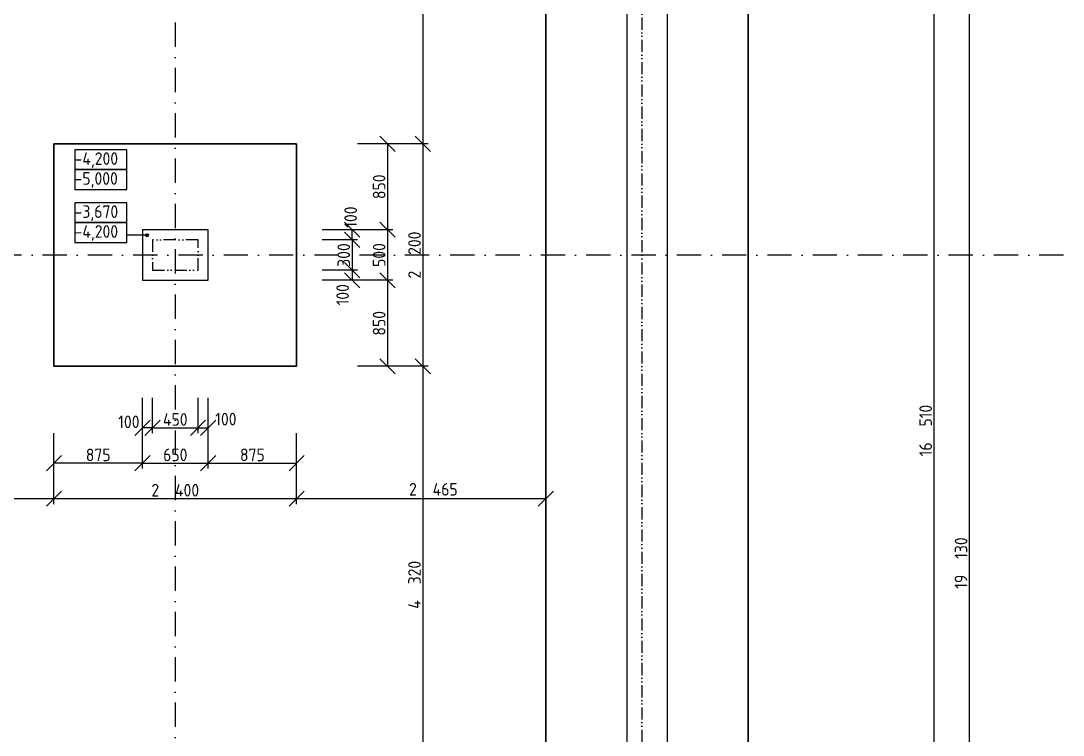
# Model space of a CAD drawing. Extents: x 4511820 to 5180432, y -1526536 to -944957.
# Drawn here: x 4987858 to 4998168, y -1477724 to -1470663 of the extents above; entities that cross this region are included whole.
import ezdxf

# ---------------------------------------------------------------- set-up
doc = ezdxf.new("R2010")
doc.units = 0
doc.header["$MEASUREMENT"] = 0
doc.linetypes.add('ACAD_ISO12W100', pattern=[22, 12, -3, 0.5, -3, 0.5, -3])
doc.linetypes.add('BODKOCIARKOVANA_3', pattern=[5.6, 3, -1.3, 0, -1.3])
doc.layers.get('0').update_dxf_attribs({"linetype": 'CONTINUOUS'})
doc.layers.get('Defpoints').update_dxf_attribs({"color": 61, "linetype": 'CONTINUOUS'})
for name, color, linetype in [('KÓTY', 4, 'CONTINUOUS'), ('MÚRY', 1, 'CONTINUOUS'), ('osi', 253, 'CONTINUOUS'), ('TENKÁ', 7, 'CONTINUOUS')]:
    doc.layers.add(name, color=color, linetype=linetype)
doc.styles.add('STYLE1', font='isocp.shx')
doc.dimstyles.new('STANDARD-50', dxfattribs={"dimtxt": 125, "dimasz": 150, "dimexe": 10, "dimexo": 200, "dimgap": 20, "dimtad": 1, "dimdsep": 46, "dimlunit": 6, "dimtxsty": 'STYLE1', "dimblk1": 'OBLIQUE', "dimblk2": 'OBLIQUE', "dimsah": 1, "dimcen": 2.5, "dimse1": 1, "dimse2": 1, "dimadec": 0, "dimazin": 0, "dimtfac": 1, "dimtmove": 1, "dimatfit": 3, "dimldrblk": 'OBLIQUE', "dimfxl": 1, "dimtolj": 1, "dimtzin": 0, "dimarcsym": 0})

# ---------------------------------------------------------------- blocks, each defined once
blk = doc.blocks.new('_OBLIQUE')
at = {"color": 0, "linetype": 'ByBlock'}
blk.add_line((-0.5, -0.5), (0.5, 0.5), dxfattribs=at)
blk = doc.blocks.new('*D42863')
at = {"layer": 'Defpoints', "color": 0}
for p in [(4988186, -1474078), (4986736, -1474178), (4988186, -1475386)]:
    blk.add_point(p, dxfattribs=at)
at = {"layer": 'KÓTY', "color": 0, "lineweight": -2}
blk.add_line((4986736, -1475386), (4988186, -1475386), dxfattribs=at)
at = {"layer": 'KÓTY', "color": 0, "linetype": 'ByBlock', "lineweight": -2, "xscale": 150, "yscale": 150, "zscale": 150, "rotation": 180}
blk.add_blockref('_OBLIQUE', (4986736, -1475386), dxfattribs=at)
at = {"layer": 'KÓTY', "color": 0, "linetype": 'ByBlock', "lineweight": -2, "xscale": 150, "yscale": 150, "zscale": 150}
blk.add_blockref('_OBLIQUE', (4988186, -1475386), dxfattribs=at)
at = {"layer": 'KÓTY', "color": 0, "insert": (4987461, -1475303), "char_height": 125, "attachment_point": 5, "style": 'STYLE1'}
blk.add_mtext('\\A1;1ﾠ450', dxfattribs=at)
blk = doc.blocks.new('*D42864')
at = {"layer": 'Defpoints', "color": 0}
for p in [(4988186, -1474078), (4990586, -1474078), (4990586, -1475386)]:
    blk.add_point(p, dxfattribs=at)
at = {"layer": 'KÓTY', "color": 0, "lineweight": -2}
blk.add_line((4988186, -1475386), (4990586, -1475386), dxfattribs=at)
at = {"layer": 'KÓTY', "color": 0, "linetype": 'ByBlock', "lineweight": -2, "xscale": 150, "yscale": 150, "zscale": 150, "rotation": 180}
blk.add_blockref('_OBLIQUE', (4988186, -1475386), dxfattribs=at)
at = {"layer": 'KÓTY', "color": 0, "linetype": 'ByBlock', "lineweight": -2, "xscale": 150, "yscale": 150, "zscale": 150}
blk.add_blockref('_OBLIQUE', (4990586, -1475386), dxfattribs=at)
at = {"layer": 'KÓTY', "color": 0, "insert": (4989386, -1475303), "char_height": 125, "attachment_point": 5, "style": 'STYLE1'}
blk.add_mtext('\\A1;2ﾠ400', dxfattribs=at)
blk = doc.blocks.new('*D42865')
at = {"layer": 'Defpoints', "color": 0}
for p in [(4990586, -1474078), (4993051, -1474078), (4993051, -1475386)]:
    blk.add_point(p, dxfattribs=at)
at = {"layer": 'KÓTY', "color": 0, "lineweight": -2}
blk.add_line((4990586, -1475386), (4993051, -1475386), dxfattribs=at)
at = {"layer": 'KÓTY', "color": 0, "linetype": 'ByBlock', "lineweight": -2, "xscale": 150, "yscale": 150, "zscale": 150, "rotation": 180}
blk.add_blockref('_OBLIQUE', (4990586, -1475386), dxfattribs=at)
at = {"layer": 'KÓTY', "color": 0, "linetype": 'ByBlock', "lineweight": -2, "xscale": 150, "yscale": 150, "zscale": 150}
blk.add_blockref('_OBLIQUE', (4993051, -1475386), dxfattribs=at)
at = {"layer": 'KÓTY', "color": 0, "insert": (4991939, -1475294), "char_height": 125, "attachment_point": 5, "style": 'STYLE1'}
blk.add_mtext('\\A1;2ﾠ465', dxfattribs=at)
blk = doc.blocks.new('*D42866')
at = {"layer": 'Defpoints', "color": 0}
for p in [(4990636, -1467733), (4990636, -1471878), (4991835, -1471878)]:
    blk.add_point(p, dxfattribs=at)
at = {"layer": 'KÓTY', "color": 0, "lineweight": -2}
blk.add_line((4991835, -1467733), (4991835, -1471878), dxfattribs=at)
at = {"layer": 'KÓTY', "color": 0, "linetype": 'ByBlock', "lineweight": -2, "xscale": 150, "yscale": 150, "zscale": 150}
for p, rotation in [((4991835, -1467733), 90), ((4991835, -1471878), 270)]:
    blk.add_blockref('_OBLIQUE', p, dxfattribs=dict(at, rotation=rotation))
at = {"layer": 'KÓTY', "color": 0, "insert": (4991752, -1469806), "char_height": 125, "attachment_point": 5, "rotation": 90, "style": 'STYLE1'}
blk.add_mtext('\\A1;4ﾠ145', dxfattribs=at)
blk = doc.blocks.new('*D42867')
at = {"layer": 'Defpoints', "color": 0}
for p in [(4990586, -1471878), (4990586, -1474078), (4991835, -1474078)]:
    blk.add_point(p, dxfattribs=at)
at = {"layer": 'KÓTY', "color": 0, "lineweight": -2}
blk.add_line((4991835, -1471878), (4991835, -1474078), dxfattribs=at)
at = {"layer": 'KÓTY', "color": 0, "linetype": 'ByBlock', "lineweight": -2, "xscale": 150, "yscale": 150, "zscale": 150}
for p, rotation in [((4991835, -1471878), 90), ((4991835, -1474078), 270)]:
    blk.add_blockref('_OBLIQUE', p, dxfattribs=dict(at, rotation=rotation))
at = {"layer": 'KÓTY', "color": 0, "insert": (4991752, -1472978), "char_height": 125, "attachment_point": 5, "rotation": 90, "style": 'STYLE1'}
blk.add_mtext('\\A1;2ﾠ200', dxfattribs=at)
blk = doc.blocks.new('*D42869')
at = {"layer": 'Defpoints', "color": 0}
for p in [(4989161, -1473071.5), (4989611, -1473071.5), (4989611, -1474686)]:
    blk.add_point(p, dxfattribs=at)
at = {"layer": 'KÓTY', "color": 0, "lineweight": -2}
blk.add_line((4989161, -1474686), (4989611, -1474686), dxfattribs=at)
at = {"layer": 'KÓTY', "color": 0, "linetype": 'ByBlock', "lineweight": -2, "xscale": 150, "yscale": 150, "zscale": 150, "rotation": 180}
blk.add_blockref('_OBLIQUE', (4989161, -1474686), dxfattribs=at)
at = {"layer": 'KÓTY', "color": 0, "linetype": 'ByBlock', "lineweight": -2, "xscale": 150, "yscale": 150, "zscale": 150}
blk.add_blockref('_OBLIQUE', (4989611, -1474686), dxfattribs=at)
at = {"layer": 'KÓTY', "color": 0, "insert": (4989386, -1474603.5), "char_height": 125, "attachment_point": 5, "style": 'STYLE1'}
blk.add_mtext('\\A1;450', dxfattribs=at)
blk = doc.blocks.new('*D42870')
at = {"layer": 'Defpoints', "color": 0}
for p in [(4989061, -1473171.5), (4989711, -1473171.5), (4989711, -1475036)]:
    blk.add_point(p, dxfattribs=at)
at = {"layer": 'KÓTY', "color": 0, "lineweight": -2}
blk.add_line((4989061, -1475036), (4989711, -1475036), dxfattribs=at)
at = {"layer": 'KÓTY', "color": 0, "linetype": 'ByBlock', "lineweight": -2, "xscale": 150, "yscale": 150, "zscale": 150, "rotation": 180}
blk.add_blockref('_OBLIQUE', (4989061, -1475036), dxfattribs=at)
at = {"layer": 'KÓTY', "color": 0, "linetype": 'ByBlock', "lineweight": -2, "xscale": 150, "yscale": 150, "zscale": 150}
blk.add_blockref('_OBLIQUE', (4989711, -1475036), dxfattribs=at)
at = {"layer": 'KÓTY', "color": 0, "insert": (4989386, -1474953.5), "char_height": 125, "attachment_point": 5, "style": 'STYLE1'}
blk.add_mtext('\\A1;650', dxfattribs=at)
blk = doc.blocks.new('*D42872')
at = {"layer": 'Defpoints', "color": 0}
for p in [(4989611, -1473071.5), (4989711, -1473071.5), (4989711, -1474686)]:
    blk.add_point(p, dxfattribs=at)
at = {"layer": 'KÓTY', "color": 0, "lineweight": -2}
blk.add_line((4989611, -1474686), (4989711, -1474686), dxfattribs=at)
at = {"layer": 'KÓTY', "color": 0, "linetype": 'ByBlock', "lineweight": -2, "xscale": 150, "yscale": 150, "zscale": 150, "rotation": 180}
blk.add_blockref('_OBLIQUE', (4989611, -1474686), dxfattribs=at)
at = {"layer": 'KÓTY', "color": 0, "linetype": 'ByBlock', "lineweight": -2, "xscale": 150, "yscale": 150, "zscale": 150}
blk.add_blockref('_OBLIQUE', (4989711, -1474686), dxfattribs=at)
at = {"layer": 'KÓTY', "color": 0, "insert": (4989886.5, -1474600), "char_height": 125, "attachment_point": 5, "style": 'STYLE1'}
blk.add_mtext('\\A1;100', dxfattribs=at)
blk = doc.blocks.new('*D42873')
at = {"layer": 'Defpoints', "color": 0}
for p in [(4989061, -1473071.5), (4989161, -1473071.5), (4989061, -1474686)]:
    blk.add_point(p, dxfattribs=at)
at = {"layer": 'KÓTY', "color": 0, "lineweight": -2}
blk.add_line((4989161, -1474686), (4989061, -1474686), dxfattribs=at)
at = {"layer": 'KÓTY', "color": 0, "linetype": 'ByBlock', "lineweight": -2, "xscale": 150, "yscale": 150, "zscale": 150, "rotation": 180}
blk.add_blockref('_OBLIQUE', (4989061, -1474686), dxfattribs=at)
at = {"layer": 'KÓTY', "color": 0, "linetype": 'ByBlock', "lineweight": -2, "xscale": 150, "yscale": 150, "zscale": 150}
blk.add_blockref('_OBLIQUE', (4989161, -1474686), dxfattribs=at)
at = {"layer": 'KÓTY', "color": 0, "insert": (4988927, -1474627), "char_height": 125, "attachment_point": 5, "style": 'STYLE1'}
blk.add_mtext('\\A1;100', dxfattribs=at)
blk = doc.blocks.new('*D42874')
at = {"layer": 'Defpoints', "color": 0}
for p in [(4988186, -1473228), (4989061, -1473228), (4988186, -1475036)]:
    blk.add_point(p, dxfattribs=at)
at = {"layer": 'KÓTY', "color": 0, "lineweight": -2}
blk.add_line((4989061, -1475036), (4988186, -1475036), dxfattribs=at)
at = {"layer": 'KÓTY', "color": 0, "linetype": 'ByBlock', "lineweight": -2, "xscale": 150, "yscale": 150, "zscale": 150, "rotation": 180}
blk.add_blockref('_OBLIQUE', (4988186, -1475036), dxfattribs=at)
at = {"layer": 'KÓTY', "color": 0, "linetype": 'ByBlock', "lineweight": -2, "xscale": 150, "yscale": 150, "zscale": 150}
blk.add_blockref('_OBLIQUE', (4989061, -1475036), dxfattribs=at)
at = {"layer": 'KÓTY', "color": 0, "insert": (4988623.5, -1474953.5), "char_height": 125, "attachment_point": 5, "style": 'STYLE1'}
blk.add_mtext('\\A1;875', dxfattribs=at)
blk = doc.blocks.new('*D42875')
at = {"layer": 'Defpoints', "color": 0}
for p in [(4989711, -1473228), (4990586, -1473228), (4990586, -1475036)]:
    blk.add_point(p, dxfattribs=at)
at = {"layer": 'KÓTY', "color": 0, "lineweight": -2}
blk.add_line((4989711, -1475036), (4990586, -1475036), dxfattribs=at)
at = {"layer": 'KÓTY', "color": 0, "linetype": 'ByBlock', "lineweight": -2, "xscale": 150, "yscale": 150, "zscale": 150, "rotation": 180}
blk.add_blockref('_OBLIQUE', (4989711, -1475036), dxfattribs=at)
at = {"layer": 'KÓTY', "color": 0, "linetype": 'ByBlock', "lineweight": -2, "xscale": 150, "yscale": 150, "zscale": 150}
blk.add_blockref('_OBLIQUE', (4990586, -1475036), dxfattribs=at)
at = {"layer": 'KÓTY', "color": 0, "insert": (4990148.5, -1474953.5), "char_height": 125, "attachment_point": 5, "style": 'STYLE1'}
blk.add_mtext('\\A1;875', dxfattribs=at)
blk = doc.blocks.new('*D42877')
at = {"layer": 'Defpoints', "color": 0}
for p in [(4989711, -1472728), (4989711, -1473228), (4991485, -1473228)]:
    blk.add_point(p, dxfattribs=at)
at = {"layer": 'KÓTY', "color": 0, "lineweight": -2}
blk.add_line((4991485, -1472728), (4991485, -1473228), dxfattribs=at)
at = {"layer": 'KÓTY', "color": 0, "linetype": 'ByBlock', "lineweight": -2, "xscale": 150, "yscale": 150, "zscale": 150}
for p, rotation in [((4991485, -1472728), 90), ((4991485, -1473228), 270)]:
    blk.add_blockref('_OBLIQUE', p, dxfattribs=dict(at, rotation=rotation))
at = {"layer": 'KÓTY', "color": 0, "insert": (4991402.5, -1472978), "char_height": 125, "attachment_point": 5, "rotation": 90, "style": 'STYLE1'}
blk.add_mtext('\\A1;500', dxfattribs=at)
blk = doc.blocks.new('*D42878')
at = {"layer": 'Defpoints', "color": 0}
for p in [(4989611, -1472828), (4989611, -1473128), (4991135, -1473128)]:
    blk.add_point(p, dxfattribs=at)
at = {"layer": 'KÓTY', "color": 0, "lineweight": -2}
blk.add_line((4991135, -1472828), (4991135, -1473128), dxfattribs=at)
at = {"layer": 'KÓTY', "color": 0, "linetype": 'ByBlock', "lineweight": -2, "xscale": 150, "yscale": 150, "zscale": 150}
for p, rotation in [((4991135, -1472828), 90), ((4991135, -1473128), 270)]:
    blk.add_blockref('_OBLIQUE', p, dxfattribs=dict(at, rotation=rotation))
at = {"layer": 'KÓTY', "color": 0, "insert": (4991052.5, -1472978), "char_height": 125, "attachment_point": 5, "rotation": 90, "style": 'STYLE1'}
blk.add_mtext('\\A1;300', dxfattribs=at)
blk = doc.blocks.new('*D42879')
at = {"layer": 'Defpoints', "color": 0}
for p in [(4989611, -1472728), (4989611, -1472828), (4991135, -1472728)]:
    blk.add_point(p, dxfattribs=at)
at = {"layer": 'KÓTY', "color": 0, "lineweight": -2}
blk.add_line((4991135, -1472828), (4991135, -1472728), dxfattribs=at)
at = {"layer": 'KÓTY', "color": 0, "linetype": 'ByBlock', "lineweight": -2, "xscale": 150, "yscale": 150, "zscale": 150}
for p, rotation in [((4991135, -1472728), 90), ((4991135, -1472828), 270)]:
    blk.add_blockref('_OBLIQUE', p, dxfattribs=dict(at, rotation=rotation))
at = {"layer": 'KÓTY', "color": 0, "insert": (4991120.5, -1472603), "char_height": 125, "attachment_point": 5, "rotation": 90, "style": 'STYLE1'}
blk.add_mtext('\\A1;100', dxfattribs=at)
blk = doc.blocks.new('*D42880')
at = {"layer": 'Defpoints', "color": 0}
for p in [(4989611, -1473128), (4989611, -1473228), (4991135, -1473228)]:
    blk.add_point(p, dxfattribs=at)
at = {"layer": 'KÓTY', "color": 0, "lineweight": -2}
blk.add_line((4991135, -1473128), (4991135, -1473228), dxfattribs=at)
at = {"layer": 'KÓTY', "color": 0, "linetype": 'ByBlock', "lineweight": -2, "xscale": 150, "yscale": 150, "zscale": 150}
for p, rotation in [((4991135, -1473128), 90), ((4991135, -1473228), 270)]:
    blk.add_blockref('_OBLIQUE', p, dxfattribs=dict(at, rotation=rotation))
at = {"layer": 'KÓTY', "color": 0, "insert": (4991041.5, -1473370.5), "char_height": 125, "attachment_point": 5, "rotation": 90, "style": 'STYLE1'}
blk.add_mtext('\\A1;100', dxfattribs=at)
blk = doc.blocks.new('*D42881')
at = {"layer": 'Defpoints', "color": 0}
for p in [(4990586, -1471878), (4989711, -1472728), (4991485, -1472728)]:
    blk.add_point(p, dxfattribs=at)
at = {"layer": 'KÓTY', "color": 0, "lineweight": -2}
blk.add_line((4991485, -1471878), (4991485, -1472728), dxfattribs=at)
at = {"layer": 'KÓTY', "color": 0, "linetype": 'ByBlock', "lineweight": -2, "xscale": 150, "yscale": 150, "zscale": 150}
for p, rotation in [((4991485, -1471878), 90), ((4991485, -1472728), 270)]:
    blk.add_blockref('_OBLIQUE', p, dxfattribs=dict(at, rotation=rotation))
at = {"layer": 'KÓTY', "color": 0, "insert": (4991402.5, -1472303), "char_height": 125, "attachment_point": 5, "rotation": 90, "style": 'STYLE1'}
blk.add_mtext('\\A1;850', dxfattribs=at)
blk = doc.blocks.new('*D42882')
at = {"layer": 'Defpoints', "color": 0}
for p in [(4990586, -1473228), (4989711, -1474078), (4991485, -1474078)]:
    blk.add_point(p, dxfattribs=at)
at = {"layer": 'KÓTY', "color": 0, "lineweight": -2}
blk.add_line((4991485, -1473228), (4991485, -1474078), dxfattribs=at)
at = {"layer": 'KÓTY', "color": 0, "linetype": 'ByBlock', "lineweight": -2, "xscale": 150, "yscale": 150, "zscale": 150}
for p, rotation in [((4991485, -1473228), 90), ((4991485, -1474078), 270)]:
    blk.add_blockref('_OBLIQUE', p, dxfattribs=dict(at, rotation=rotation))
at = {"layer": 'KÓTY', "color": 0, "insert": (4991402.5, -1473653), "char_height": 125, "attachment_point": 5, "rotation": 90, "style": 'STYLE1'}
blk.add_mtext('\\A1;850', dxfattribs=at)
blk = doc.blocks.new('*D42891')
at = {"layer": 'Defpoints', "color": 0}
for p in [(4990586, -1474078), (4990486, -1478398), (4991835, -1478398)]:
    blk.add_point(p, dxfattribs=at)
at = {"layer": 'KÓTY', "color": 0, "lineweight": -2}
blk.add_line((4991835, -1474078), (4991835, -1478398), dxfattribs=at)
at = {"layer": 'KÓTY', "color": 0, "linetype": 'ByBlock', "lineweight": -2, "xscale": 150, "yscale": 150, "zscale": 150}
for p, rotation in [((4991835, -1474078), 90), ((4991835, -1478398), 270)]:
    blk.add_blockref('_OBLIQUE', p, dxfattribs=dict(at, rotation=rotation))
at = {"layer": 'KÓTY', "color": 0, "insert": (4991752, -1476238), "char_height": 125, "attachment_point": 5, "rotation": 90, "style": 'STYLE1'}
blk.add_mtext('\\A1;4ﾠ320', dxfattribs=at)
blk = doc.blocks.new('*D43567')
at = {"layer": 'Defpoints', "color": 0}
for p in [(4993901, -1466458), (4997241, -1466458), (4993901, -1485588)]:
    blk.add_point(p, dxfattribs=at)
at = {"layer": 'KÓTY', "color": 0, "lineweight": -2}
blk.add_line((4997241, -1485588), (4997241, -1466458), dxfattribs=at)
at = {"layer": 'KÓTY', "color": 0, "linetype": 'ByBlock', "lineweight": -2, "xscale": 150, "yscale": 150, "zscale": 150}
for p, rotation in [((4997241, -1466458), 90), ((4997241, -1485588), 270)]:
    blk.add_blockref('_OBLIQUE', p, dxfattribs=dict(at, rotation=rotation))
at = {"layer": 'KÓTY', "color": 0, "insert": (4997158, -1476023), "char_height": 125, "attachment_point": 5, "rotation": 90, "style": 'STYLE1'}
blk.add_mtext('\\A1;19ﾠ130', dxfattribs=at)
blk = doc.blocks.new('*D43569')
at = {"layer": 'Defpoints', "color": 0}
for p in [(4994417, -1466458), (4996891, -1466458), (4994417, -1482968)]:
    blk.add_point(p, dxfattribs=at)
at = {"layer": 'KÓTY', "color": 0, "lineweight": -2}
blk.add_line((4996891, -1482968), (4996891, -1466458), dxfattribs=at)
at = {"layer": 'KÓTY', "color": 0, "linetype": 'ByBlock', "lineweight": -2, "xscale": 150, "yscale": 150, "zscale": 150}
for p, rotation in [((4996891, -1466458), 90), ((4996891, -1482968), 270)]:
    blk.add_blockref('_OBLIQUE', p, dxfattribs=dict(at, rotation=rotation))
at = {"layer": 'KÓTY', "color": 0, "insert": (4996808, -1474713), "char_height": 125, "attachment_point": 5, "rotation": 90, "style": 'STYLE1'}
blk.add_mtext('\\A1;16ﾠ510', dxfattribs=at)

msp = doc.modelspace()

# ---------------------------------------------------------------- hatches: boundary and pattern name
at = {"layer": 'KÓTY', "ltscale": 0.25}
msp.add_hatch(color=256, dxfattribs=at).paths.add_polyline_path([(4989090.5, -1472782, 1), (4989120.5, -1472782, 1)])

# ---------------------------------------------------------------- linework, layer by layer
at = {"layer": 'KÓTY'}
for p, q in [((4991538.403, -1471878), (4991188.403, -1471878)), ((4991888.403, -1471878), (4991538.403, -1471878)), ((4989105.5, -1472782), (4988906.316, -1472782)), ((4991188.403, -1472728), (4990838.403, -1472728)), ((4991188.403, -1472828), (4990838.403, -1472828)), ((4991538.403, -1472728), (4991188.403, -1472728)), ((4991188.403, -1473128), (4990838.403, -1473128)), ((4991188.403, -1473228), (4990838.403, -1473228)), ((4991538.403, -1473228), (4991188.403, -1473228)), ((4991538.403, -1474078), (4991188.403, -1474078)), ((4991888.403, -1474078), (4991538.403, -1474078)), ((4989061, -1474739.403), (4989061, -1474389.403)), ((4989161, -1474739.403), (4989161, -1474389.403)), ((4989611, -1474739.403), (4989611, -1474389.403)), ((4989711, -1474739.403), (4989711, -1474389.403)), ((4988186, -1475089.403), (4988186, -1474739.403)), ((4989061, -1475089.403), (4989061, -1474739.403)), ((4989711, -1475089.403), (4989711, -1474739.403)), ((4990586, -1475089.403), (4990586, -1474739.403)), ((4988186, -1475439.403), (4988186, -1475089.403)), ((4990586, -1475439.403), (4990586, -1475089.403))]:
    msp.add_line(p, q, dxfattribs=at)
at = {"layer": 'KÓTY', "ltscale": 0.25}
msp.add_circle((4989105.5, -1472782), 15, dxfattribs=at)
at = {"layer": 'MÚRY', "linetype": 'Continuous', "lineweight": 30}
for p, q in [((4993051, -1464910.809), (4993051, -1482568)), ((4995051, -1464910.809), (4995051, -1483768)), ((4988186, -1474078), (4988186, -1471878)), ((4988186, -1471878), (4990586, -1471878)), ((4990586, -1474078), (4990586, -1471878)), ((4988186, -1474078), (4990586, -1474078))]:
    msp.add_line(p, q, dxfattribs=at)
at = {"layer": 'osi', "linetype": 'BODKOCIARKOVANA_3', "ltscale": 80}
for p, q in [((4989386, -1463510.809), (4989386, -1502135.094)), ((5043429.122, -1472978), (4978440.258, -1472978))]:
    msp.add_line(p, q, dxfattribs=at)
at = {"layer": 'TENKÁ'}
for p, q in [((4993851, -1464910.809), (4993851, -1482968)), ((4994251, -1466458), (4994251, -1485588)), ((4989711, -1472728), (4989061, -1472728)), ((4989061, -1472728), (4989061, -1473228)), ((4989711, -1473228), (4989711, -1472728)), ((4989061, -1473228), (4989711, -1473228))]:
    msp.add_line(p, q, dxfattribs=at)
at = {"layer": 'TENKÁ', "color": 40, "linetype": 'ACAD_ISO12W100', "ltscale": 10}
msp.add_line((4994001, -1464910.809), (4994001, -1482968), dxfattribs=at)
at = {"layer": 'TENKÁ', "ltscale": 0.25}
for points in [[(4988906.316, -1472133.25), (4988906.316, -1471937), (4988391.684, -1471937), (4988391.684, -1472133.25)], [(4988906.316, -1472329.5), (4988906.316, -1472133.25), (4988391.684, -1472133.25), (4988391.684, -1472329.5)], [(4988906.316, -1472657.5), (4988906.316, -1472461.25), (4988391.684, -1472461.25), (4988391.684, -1472657.5)], [(4988906.316, -1472853.75), (4988906.316, -1472657.5), (4988391.684, -1472657.5), (4988391.684, -1472853.75)]]:
    msp.add_lwpolyline(points, close=True, dxfattribs=at)
at = {"layer": 'TENKÁ', "color": 40, "linetype": 'ACAD_ISO12W100', "ltscale": 10}
msp.add_lwpolyline([(4989611, -1472828), (4989161, -1472828), (4989161, -1473128), (4989611, -1473128)], close=True, dxfattribs=at)

# ---------------------------------------------------------------- texts
at = {"layer": 'TENKÁ', "ltscale": 0.25, "style": 'STYLE1'}
for s, p in [('-4,200', (4988390.573, -1472087.201)), ('-5,000', (4988390.573, -1472283.451)), ('-3,670', (4988390.573, -1472611.451)), ('-4,200', (4988390.573, -1472807.701))]:
    msp.add_text(s, height=125, dxfattribs=at).set_placement(p)

# ---------------------------------------------------------------- dimensions: what is measured, and where the dimension line sits
at = {"layer": 'KÓTY'}
for base, p1, p2, picture, middle in [((4997241, -1466458), (4993901, -1485588), (4993901, -1466458), '*D43567', (4997158.457, -1476023)), ((4996891, -1466458), (4994417, -1482968), (4994417, -1466458), '*D43569', (4996808.457, -1474713)), ((4991835, -1471878), (4990636, -1467733), (4990636, -1471878), '*D42866', (4991752.457, -1469805.5)), ((4991485, -1472728), (4990586, -1471878), (4989711, -1472728), '*D42881', (4991402.5, -1472303)), ((4991835, -1474078), (4990586, -1471878), (4990586, -1474078), '*D42867', (4991752.457, -1472978)), ((4991485, -1473228), (4989711, -1472728), (4989711, -1473228), '*D42877', (4991402.5, -1472978)), ((4991135, -1473128), (4989611, -1472828), (4989611, -1473128), '*D42878', (4991052.5, -1472978)), ((4991485, -1474078), (4990586, -1473228), (4989711, -1474078), '*D42882', (4991402.5, -1473653)), ((4991835, -1478398), (4990586, -1474078), (4990486, -1478398), '*D42891', (4991752.457, -1476238))]:
    dim = msp.add_linear_dim(base=base, p1=p1, p2=p2, angle=90, dimstyle='STANDARD-50', override={"dimtxsty": 'STYLE1', "dimldrblk": 'OBLIQUE'}, dxfattribs=at)
    dim.commit()
    dim.dimension.update_dxf_attribs({"geometry": picture, "text_midpoint": middle})
for base, p1, p2, picture, middle in [((4991135, -1472728), (4989611, -1472828), (4989611, -1472728), '*D42879', (4991203, -1472603)), ((4991135, -1473228), (4989611, -1473128), (4989611, -1473228), '*D42880', (4991124, -1473370.5))]:
    dim = msp.add_linear_dim(base=base, p1=p1, p2=p2, angle=90, dimstyle='STANDARD-50', override={"dimtxsty": 'STYLE1', "dimldrblk": 'OBLIQUE'}, dxfattribs=at)
    dim.commit()
    dim.dimension.update_dxf_attribs({"geometry": picture, "text_midpoint": middle, "dimtype": 160})
for base, p1, p2, picture, middle in [((4989061, -1474686), (4989161, -1473071.5), (4989061, -1473071.5), '*D42873', (4988927, -1474709.5)), ((4989711, -1474686), (4989611, -1473071.5), (4989711, -1473071.5), '*D42872', (4989886.5, -1474682.5)), ((4993051, -1475386), (4990586, -1474078), (4993051, -1474078), '*D42865', (4991939, -1475377))]:
    dim = msp.add_linear_dim(base=base, p1=p1, p2=p2, dimstyle='STANDARD-50', override={"dimtxsty": 'STYLE1', "dimldrblk": 'OBLIQUE'}, dxfattribs=at)
    dim.commit()
    dim.dimension.update_dxf_attribs({"geometry": picture, "text_midpoint": middle, "dimtype": 160})
for base, p1, p2, picture, middle in [((4989611, -1474686), (4989161, -1473071.5), (4989611, -1473071.5), '*D42869', (4989386, -1474603.5)), ((4988186, -1475036), (4989061, -1473228), (4988186, -1473228), '*D42874', (4988623.5, -1474953.5)), ((4989711, -1475036), (4989061, -1473171.5), (4989711, -1473171.5), '*D42870', (4989386, -1474953.5)), ((4990586, -1475036), (4989711, -1473228), (4990586, -1473228), '*D42875', (4990148.5, -1474953.5)), ((4988186, -1475386), (4986736, -1474178), (4988186, -1474078), '*D42863', (4987461, -1475303.457)), ((4990586, -1475386), (4988186, -1474078), (4990586, -1474078), '*D42864', (4989386, -1475303.457))]:
    dim = msp.add_linear_dim(base=base, p1=p1, p2=p2, dimstyle='STANDARD-50', override={"dimtxsty": 'STYLE1', "dimldrblk": 'OBLIQUE'}, dxfattribs=at)
    dim.commit()
    dim.dimension.update_dxf_attribs({"geometry": picture, "text_midpoint": middle})

doc.saveas('drawing.dxf')
